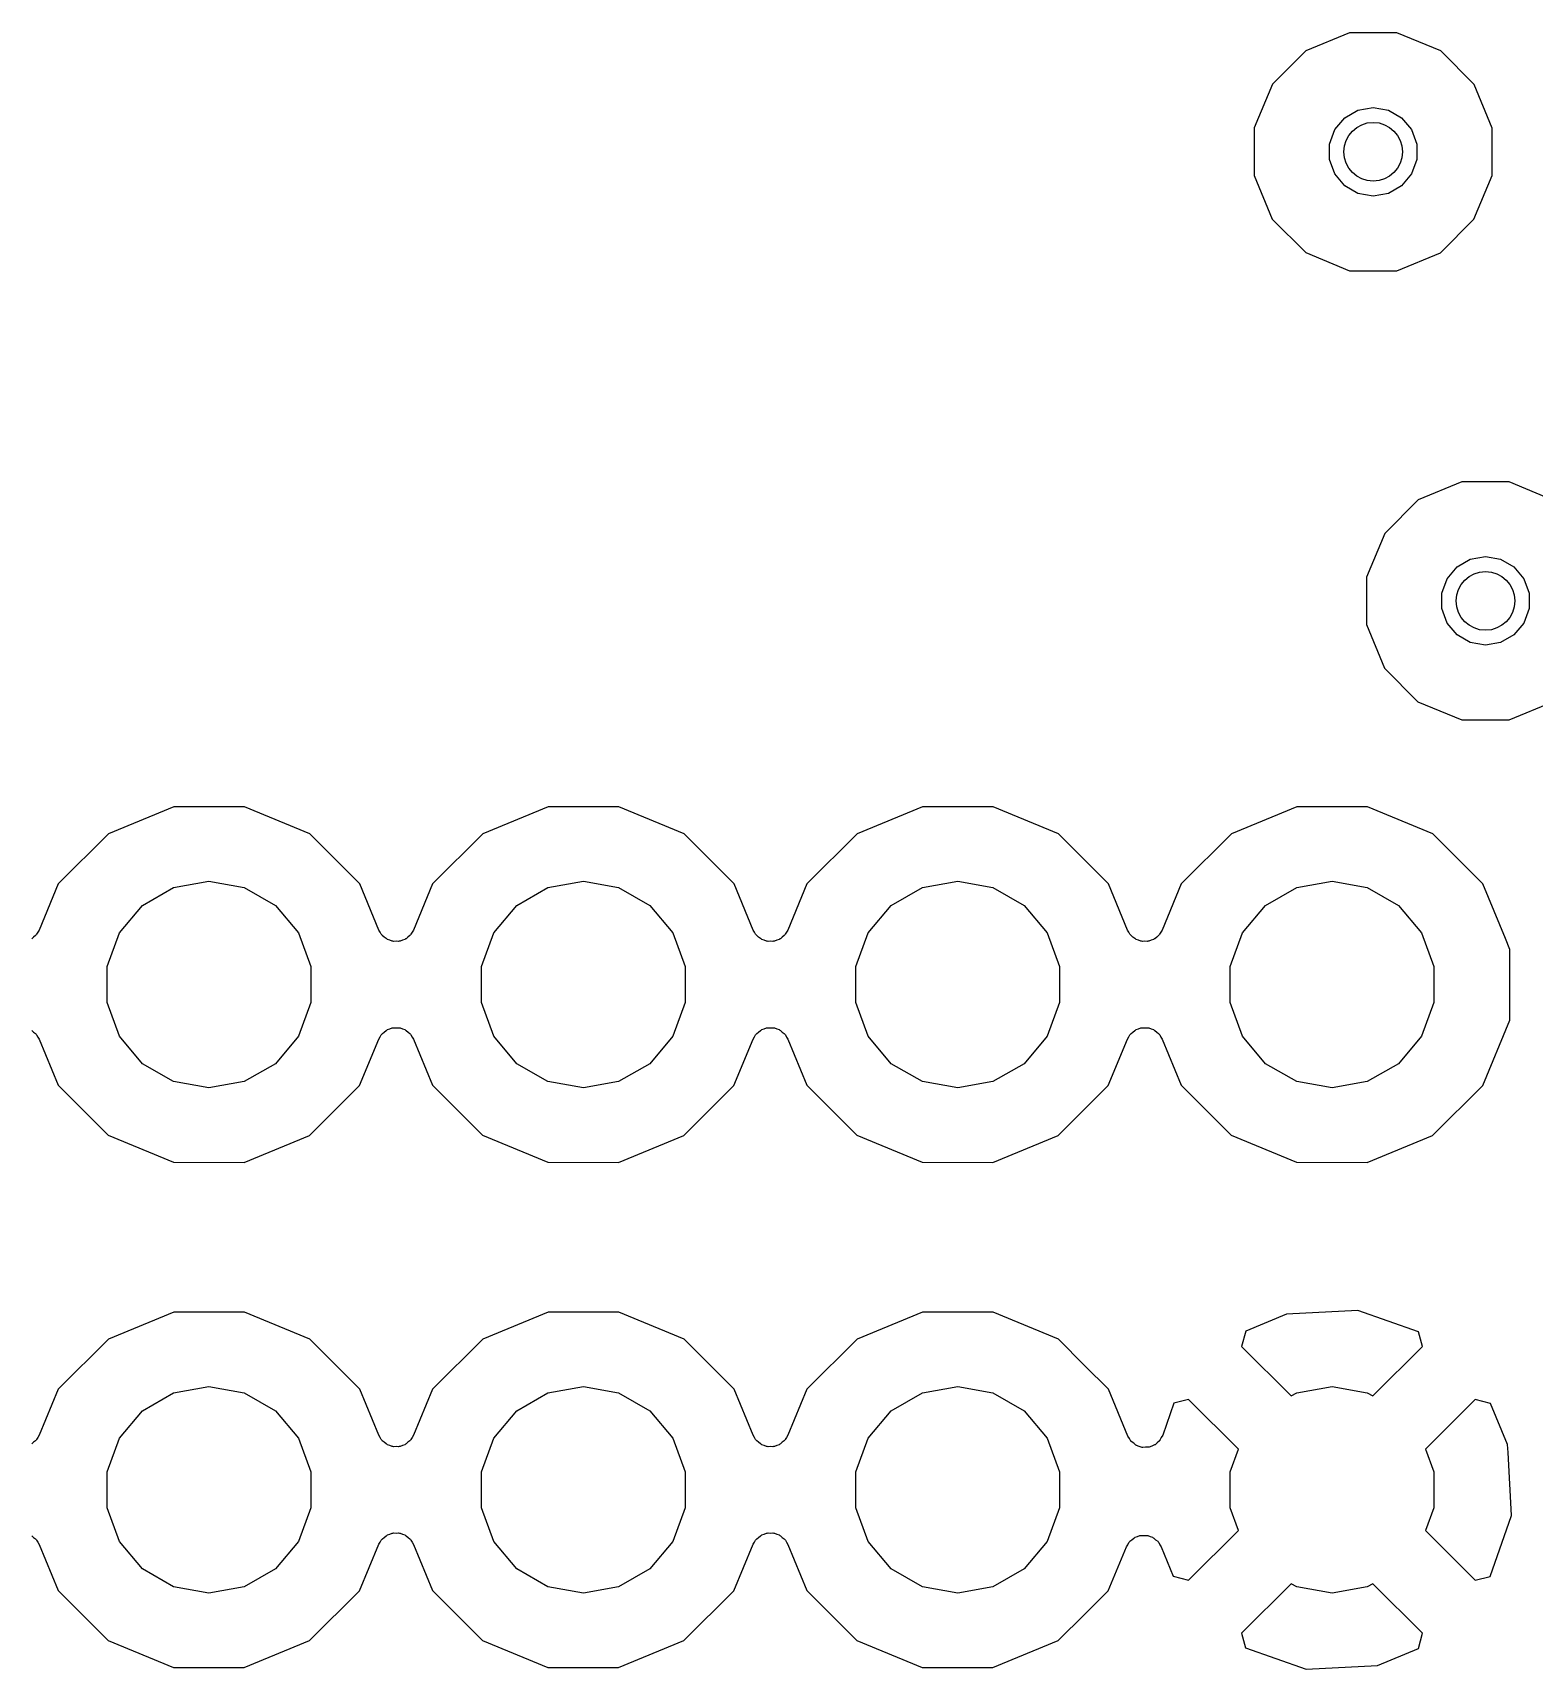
# Model space of a CAD drawing. Extents: x 10 to 287, y -200 to -10.
# Drawn here: x 97.33 to 107.52, y -63.64 to -52.53 of the extents above; entities that cross this region are included whole.
import ezdxf

# ---------------------------------------------------------------- set-up
doc = ezdxf.new("R2010")
doc.units = 0
doc.header["$MEASUREMENT"] = 0
doc.layers.add('BLACK', color=7, linetype='CONTINUOUS')

msp = doc.modelspace()

# ---------------------------------------------------------------- linework, layer by layer
at = {"layer": 'Black'}
for p, q in [((106.266, -52.5321), (105.969, -52.6548)), ((106.587, -52.5324), (106.266, -52.5321)), ((106.884, -52.6556), (106.587, -52.5324)), ((105.969, -52.6548), (105.742, -52.8819)), ((107.111, -52.8831), (106.884, -52.6556)), ((105.742, -52.8819), (105.618, -53.1786)), ((107.234, -53.18), (107.111, -52.8831)), ((106.233, -53.1095), (106.323, -53.0573)), ((106.323, -53.0573), (106.426, -53.0391)), ((106.426, -53.0391), (106.529, -53.0573)), ((106.529, -53.0573), (106.619, -53.1095)), ((105.618, -53.1786), (105.618, -53.5)), ((106.13, -53.2878), (106.165, -53.1896)), ((106.165, -53.1896), (106.233, -53.1095)), ((106.619, -53.1095), (106.687, -53.1896)), ((106.687, -53.1896), (106.722, -53.2878)), ((107.234, -53.5014), (107.234, -53.18)), ((106.13, -53.3922), (106.13, -53.2878)), ((106.722, -53.2878), (106.722, -53.3922)), ((106.165, -53.4904), (106.13, -53.3922)), ((106.722, -53.3922), (106.687, -53.4904)), ((105.618, -53.5), (105.741, -53.7969)), ((106.233, -53.5705), (106.165, -53.4904)), ((106.687, -53.4904), (106.619, -53.5705)), ((107.11, -53.7981), (107.234, -53.5014)), ((106.323, -53.6227), (106.233, -53.5705)), ((106.426, -53.6409), (106.323, -53.6227)), ((106.529, -53.6227), (106.426, -53.6409)), ((106.619, -53.5705), (106.529, -53.6227)), ((105.741, -53.7969), (105.968, -54.0244)), ((106.883, -54.0252), (107.11, -53.7981)), ((105.968, -54.0244), (106.265, -54.1476)), ((106.586, -54.1479), (106.883, -54.0252)), ((106.265, -54.1476), (106.586, -54.1479)), ((107.028, -55.5801), (106.731, -55.7028)), ((107.349, -55.5804), (107.028, -55.5801)), ((107.646, -55.7036), (107.349, -55.5804)), ((106.731, -55.7028), (106.504, -55.9299)), ((106.504, -55.9299), (106.38, -56.2266)), ((106.927, -56.2376), (106.995, -56.1575)), ((106.995, -56.1575), (107.085, -56.1053)), ((107.085, -56.1053), (107.188, -56.0871)), ((107.188, -56.0871), (107.291, -56.1053)), ((107.291, -56.1053), (107.381, -56.1575)), ((107.381, -56.1575), (107.449, -56.2376)), ((106.38, -56.2266), (106.38, -56.548)), ((106.892, -56.3358), (106.927, -56.2376)), ((107.449, -56.2376), (107.484, -56.3358)), ((106.892, -56.4402), (106.892, -56.3358)), ((107.484, -56.3358), (107.484, -56.4402)), ((106.927, -56.5384), (106.892, -56.4402)), ((107.484, -56.4402), (107.449, -56.5384)), ((106.38, -56.548), (106.503, -56.8449)), ((106.995, -56.6185), (106.927, -56.5384)), ((107.085, -56.6707), (106.995, -56.6185)), ((107.381, -56.6185), (107.291, -56.6707)), ((107.449, -56.5384), (107.381, -56.6185)), ((107.188, -56.6889), (107.085, -56.6707)), ((107.291, -56.6707), (107.188, -56.6889)), ((106.503, -56.8449), (106.73, -57.0724)), ((106.73, -57.0724), (107.027, -57.1956)), ((107.348, -57.1959), (107.645, -57.0732)), ((107.027, -57.1956), (107.348, -57.1959)), ((98.2877, -57.7848), (97.8441, -57.9681)), ((98.7676, -57.7852), (98.2877, -57.7848)), ((99.2109, -57.9693), (98.7676, -57.7852)), ((100.828, -57.7848), (100.384, -57.9681)), ((101.308, -57.7852), (100.828, -57.7848)), ((101.751, -57.9693), (101.308, -57.7852)), ((103.368, -57.7848), (102.924, -57.9681)), ((103.848, -57.7852), (103.368, -57.7848)), ((104.291, -57.9693), (103.848, -57.7852)), ((105.908, -57.7848), (105.464, -57.9681)), ((106.388, -57.7852), (105.908, -57.7848)), ((106.831, -57.9693), (106.388, -57.7852)), ((97.8441, -57.9681), (97.5044, -58.3072)), ((99.55, -58.309), (99.2109, -57.9693)), ((100.384, -57.9681), (100.044, -58.3072)), ((102.09, -58.309), (101.751, -57.9693)), ((102.924, -57.9681), (102.584, -58.3072)), ((104.63, -58.309), (104.291, -57.9693)), ((105.464, -57.9681), (105.124, -58.3072)), ((107.17, -58.309), (106.831, -57.9693)), ((98.2868, -58.3326), (98.5266, -58.2903)), ((98.5266, -58.2903), (98.7664, -58.3326)), ((100.827, -58.3326), (101.067, -58.2903)), ((101.067, -58.2903), (101.306, -58.3326)), ((103.367, -58.3326), (103.607, -58.2903)), ((103.607, -58.2903), (103.846, -58.3326)), ((105.907, -58.3326), (106.147, -58.2903)), ((106.147, -58.2903), (106.386, -58.3326)), ((97.5044, -58.3072), (97.3738, -58.6216)), ((98.0759, -58.4544), (98.2868, -58.3326)), ((98.7664, -58.3326), (98.9773, -58.4544)), ((99.6791, -58.6214), (99.55, -58.309)), ((100.044, -58.3072), (99.9138, -58.6216)), ((100.616, -58.4544), (100.827, -58.3326)), ((101.306, -58.3326), (101.517, -58.4544)), ((102.219, -58.6214), (102.09, -58.309)), ((102.584, -58.3072), (102.454, -58.6216)), ((103.156, -58.4544), (103.367, -58.3326)), ((103.846, -58.3326), (104.057, -58.4544)), ((104.759, -58.6214), (104.63, -58.309)), ((105.124, -58.3072), (104.994, -58.6216)), ((105.696, -58.4544), (105.907, -58.3326)), ((106.386, -58.3326), (106.597, -58.4544)), ((107.323, -58.679), (107.17, -58.309)), ((97.9194, -58.6409), (98.0759, -58.4544)), ((98.9773, -58.4544), (99.1338, -58.6409)), ((100.459, -58.6409), (100.616, -58.4544)), ((101.517, -58.4544), (101.674, -58.6409)), ((102.999, -58.6409), (103.156, -58.4544)), ((104.057, -58.4544), (104.214, -58.6409)), ((105.539, -58.6409), (105.696, -58.4544)), ((106.597, -58.4544), (106.754, -58.6409)), ((97.3649, -58.6356), (97.3572, -58.6503)), ((97.3738, -58.6216), (97.3649, -58.6356)), ((99.688, -58.6354), (99.6791, -58.6214)), ((99.6957, -58.6502), (99.688, -58.6354)), ((99.9049, -58.6356), (99.8972, -58.6503)), ((99.9138, -58.6216), (99.9049, -58.6356)), ((102.228, -58.6354), (102.219, -58.6214)), ((102.236, -58.6502), (102.228, -58.6354)), ((102.445, -58.6356), (102.437, -58.6503)), ((102.454, -58.6216), (102.445, -58.6356)), ((104.768, -58.6354), (104.759, -58.6214)), ((104.776, -58.6502), (104.768, -58.6354)), ((104.985, -58.6356), (104.977, -58.6503)), ((104.994, -58.6216), (104.985, -58.6356)), ((97.3369, -58.6689), (97.3246, -58.6801)), ((97.3501, -58.6588), (97.3369, -58.6689)), ((97.3531, -58.6541), (97.3501, -58.6588)), ((97.3572, -58.6503), (97.3531, -58.6541)), ((97.8361, -58.8697), (97.9194, -58.6409)), ((99.1338, -58.6409), (99.2171, -58.8697)), ((99.6998, -58.6539), (99.6957, -58.6502)), ((99.7028, -58.6587), (99.6998, -58.6539)), ((99.7159, -58.6688), (99.7028, -58.6587)), ((99.7282, -58.68), (99.7159, -58.6688)), ((99.7333, -58.6821), (99.7282, -58.68)), ((99.7378, -58.6855), (99.7333, -58.6821)), ((99.7536, -58.6905), (99.7378, -58.6855)), ((99.7689, -58.6969), (99.7536, -58.6905)), ((99.7745, -58.6972), (99.7689, -58.6969)), ((99.7798, -58.6988), (99.7745, -58.6972)), ((99.7964, -58.6981), (99.7798, -58.6988)), ((99.813, -58.6989), (99.7964, -58.6981)), ((99.8183, -58.6972), (99.813, -58.6989)), ((99.8239, -58.697), (99.8183, -58.6972)), ((99.8392, -58.6906), (99.8239, -58.697)), ((99.855, -58.6856), (99.8392, -58.6906)), ((99.8595, -58.6822), (99.855, -58.6856)), ((99.8646, -58.6801), (99.8595, -58.6822)), ((99.8769, -58.6689), (99.8646, -58.6801)), ((99.8901, -58.6588), (99.8769, -58.6689)), ((99.8931, -58.6541), (99.8901, -58.6588)), ((99.8972, -58.6503), (99.8931, -58.6541)), ((100.376, -58.8697), (100.459, -58.6409)), ((101.674, -58.6409), (101.757, -58.8697)), ((102.24, -58.6539), (102.236, -58.6502)), ((102.243, -58.6587), (102.24, -58.6539)), ((102.256, -58.6688), (102.243, -58.6587)), ((102.268, -58.68), (102.256, -58.6688)), ((102.273, -58.6821), (102.268, -58.68)), ((102.278, -58.6855), (102.273, -58.6821)), ((102.294, -58.6905), (102.278, -58.6855)), ((102.309, -58.6969), (102.294, -58.6905)), ((102.314, -58.6972), (102.309, -58.6969)), ((102.32, -58.6988), (102.314, -58.6972)), ((102.336, -58.6981), (102.32, -58.6988)), ((102.353, -58.6989), (102.336, -58.6981)), ((102.358, -58.6972), (102.353, -58.6989)), ((102.364, -58.697), (102.358, -58.6972)), ((102.379, -58.6906), (102.364, -58.697)), ((102.395, -58.6856), (102.379, -58.6906)), ((102.399, -58.6822), (102.395, -58.6856)), ((102.405, -58.6801), (102.399, -58.6822)), ((102.417, -58.6689), (102.405, -58.6801)), ((102.43, -58.6588), (102.417, -58.6689)), ((102.433, -58.6541), (102.43, -58.6588)), ((102.437, -58.6503), (102.433, -58.6541)), ((102.916, -58.8697), (102.999, -58.6409)), ((104.214, -58.6409), (104.297, -58.8697)), ((104.78, -58.6539), (104.776, -58.6502)), ((104.783, -58.6587), (104.78, -58.6539)), ((104.796, -58.6688), (104.783, -58.6587)), ((104.808, -58.68), (104.796, -58.6688)), ((104.813, -58.6821), (104.808, -58.68)), ((104.818, -58.6855), (104.813, -58.6821)), ((104.834, -58.6905), (104.818, -58.6855)), ((104.849, -58.6969), (104.834, -58.6905)), ((104.854, -58.6972), (104.849, -58.6969)), ((104.86, -58.6988), (104.854, -58.6972)), ((104.876, -58.6981), (104.86, -58.6988)), ((104.893, -58.6989), (104.876, -58.6981)), ((104.898, -58.6972), (104.893, -58.6989)), ((104.904, -58.697), (104.898, -58.6972)), ((104.919, -58.6906), (104.904, -58.697)), ((104.935, -58.6856), (104.919, -58.6906)), ((104.939, -58.6822), (104.935, -58.6856)), ((104.945, -58.6801), (104.939, -58.6822)), ((104.957, -58.6689), (104.945, -58.6801)), ((104.97, -58.6588), (104.957, -58.6689)), ((104.973, -58.6541), (104.97, -58.6588)), ((104.977, -58.6503), (104.973, -58.6541)), ((105.456, -58.8697), (105.539, -58.6409)), ((106.754, -58.6409), (106.837, -58.8697)), ((107.353, -58.7526), (107.323, -58.679)), ((107.353, -59.2325), (107.353, -58.7526)), ((97.8361, -59.1133), (97.8361, -58.8697)), ((99.2171, -58.8697), (99.2171, -59.1133)), ((100.376, -59.1133), (100.376, -58.8697)), ((101.757, -58.8697), (101.757, -59.1133)), ((102.916, -59.1133), (102.916, -58.8697)), ((104.297, -58.8697), (104.297, -59.1133)), ((105.456, -59.1133), (105.456, -58.8697)), ((106.837, -58.8697), (106.837, -59.1133)), ((97.9194, -59.3421), (97.8361, -59.1133)), ((99.2171, -59.1133), (99.1338, -59.3421)), ((100.459, -59.3421), (100.376, -59.1133)), ((101.757, -59.1133), (101.674, -59.3421)), ((102.999, -59.3421), (102.916, -59.1133)), ((104.297, -59.1133), (104.214, -59.3421)), ((105.539, -59.3421), (105.456, -59.1133)), ((106.837, -59.1133), (106.754, -59.3421)), ((97.325, -59.303), (97.3372, -59.3142)), ((99.7163, -59.3141), (99.7286, -59.3029)), ((99.7286, -59.3029), (99.7337, -59.3008)), ((99.7337, -59.3008), (99.7381, -59.2974)), ((99.7381, -59.2974), (99.754, -59.2924)), ((99.754, -59.2924), (99.7693, -59.286)), ((99.7693, -59.286), (99.7749, -59.2858)), ((99.7749, -59.2858), (99.7802, -59.2841)), ((99.7802, -59.2841), (99.7968, -59.2849)), ((99.7968, -59.2849), (99.8134, -59.2842)), ((99.8134, -59.2842), (99.8187, -59.2858)), ((99.8187, -59.2858), (99.8243, -59.2861)), ((99.8243, -59.2861), (99.8396, -59.2925)), ((99.8396, -59.2925), (99.8554, -59.2975)), ((99.8554, -59.2975), (99.8599, -59.3009)), ((99.8599, -59.3009), (99.865, -59.303)), ((99.865, -59.303), (99.8772, -59.3142)), ((102.256, -59.3141), (102.269, -59.3029)), ((102.269, -59.3029), (102.274, -59.3008)), ((102.274, -59.3008), (102.278, -59.2974)), ((102.278, -59.2974), (102.294, -59.2924)), ((102.294, -59.2924), (102.309, -59.286)), ((102.309, -59.286), (102.315, -59.2858)), ((102.315, -59.2858), (102.32, -59.2841)), ((102.32, -59.2841), (102.337, -59.2849)), ((102.337, -59.2849), (102.353, -59.2842)), ((102.353, -59.2842), (102.359, -59.2858)), ((102.359, -59.2858), (102.364, -59.2861)), ((102.364, -59.2861), (102.38, -59.2925)), ((102.38, -59.2925), (102.395, -59.2975)), ((102.395, -59.2975), (102.4, -59.3009)), ((102.4, -59.3009), (102.405, -59.303)), ((102.405, -59.303), (102.417, -59.3142)), ((104.796, -59.3141), (104.809, -59.3029)), ((104.809, -59.3029), (104.814, -59.3008)), ((104.814, -59.3008), (104.818, -59.2974)), ((104.818, -59.2974), (104.834, -59.2924)), ((104.834, -59.2924), (104.849, -59.286)), ((104.849, -59.286), (104.855, -59.2858)), ((104.855, -59.2858), (104.86, -59.2841)), ((104.86, -59.2841), (104.877, -59.2849)), ((104.877, -59.2849), (104.893, -59.2842)), ((104.893, -59.2842), (104.899, -59.2858)), ((104.899, -59.2858), (104.904, -59.2861)), ((104.904, -59.2861), (104.92, -59.2925)), ((104.92, -59.2925), (104.935, -59.2975)), ((104.935, -59.2975), (104.94, -59.3009)), ((104.94, -59.3009), (104.945, -59.303)), ((104.945, -59.303), (104.957, -59.3142)), ((107.169, -59.6758), (107.353, -59.2325)), ((97.3372, -59.3142), (97.3504, -59.3243)), ((97.3504, -59.3243), (97.3534, -59.3291)), ((97.3534, -59.3291), (97.3575, -59.3328)), ((97.3575, -59.3328), (97.3652, -59.3476)), ((97.3652, -59.3476), (97.3741, -59.3616)), ((97.3741, -59.3616), (97.5032, -59.674)), ((98.0759, -59.5286), (97.9194, -59.3421)), ((99.1338, -59.3421), (98.9773, -59.5286)), ((99.5488, -59.6758), (99.6794, -59.3613)), ((99.6794, -59.3613), (99.6883, -59.3474)), ((99.6883, -59.3474), (99.696, -59.3327)), ((99.696, -59.3327), (99.7001, -59.3289)), ((99.7001, -59.3289), (99.7031, -59.3242)), ((99.7031, -59.3242), (99.7163, -59.3141)), ((99.8772, -59.3142), (99.8904, -59.3243)), ((99.8904, -59.3243), (99.8934, -59.3291)), ((99.8934, -59.3291), (99.8975, -59.3328)), ((99.8975, -59.3328), (99.9052, -59.3476)), ((99.9052, -59.3476), (99.9141, -59.3616)), ((99.9141, -59.3616), (100.043, -59.674)), ((100.616, -59.5286), (100.459, -59.3421)), ((101.674, -59.3421), (101.517, -59.5286)), ((102.089, -59.6758), (102.219, -59.3613)), ((102.219, -59.3613), (102.228, -59.3474)), ((102.228, -59.3474), (102.236, -59.3327)), ((102.236, -59.3327), (102.24, -59.3289)), ((102.24, -59.3289), (102.243, -59.3242)), ((102.243, -59.3242), (102.256, -59.3141)), ((102.417, -59.3142), (102.43, -59.3243)), ((102.43, -59.3243), (102.433, -59.3291)), ((102.433, -59.3291), (102.438, -59.3328)), ((102.438, -59.3328), (102.445, -59.3476)), ((102.445, -59.3476), (102.454, -59.3616)), ((102.454, -59.3616), (102.583, -59.674)), ((103.156, -59.5286), (102.999, -59.3421)), ((104.214, -59.3421), (104.057, -59.5286)), ((104.629, -59.6758), (104.759, -59.3613)), ((104.759, -59.3613), (104.768, -59.3474)), ((104.768, -59.3474), (104.776, -59.3327)), ((104.776, -59.3327), (104.78, -59.3289)), ((104.78, -59.3289), (104.783, -59.3242)), ((104.783, -59.3242), (104.796, -59.3141)), ((104.957, -59.3142), (104.97, -59.3243)), ((104.97, -59.3243), (104.973, -59.3291)), ((104.973, -59.3291), (104.978, -59.3328)), ((104.978, -59.3328), (104.985, -59.3476)), ((104.985, -59.3476), (104.994, -59.3616)), ((104.994, -59.3616), (105.123, -59.674)), ((105.696, -59.5286), (105.539, -59.3421)), ((106.754, -59.3421), (106.597, -59.5286)), ((98.2868, -59.6504), (98.0759, -59.5286)), ((98.9773, -59.5286), (98.7664, -59.6504)), ((100.827, -59.6504), (100.616, -59.5286)), ((101.517, -59.5286), (101.306, -59.6504)), ((103.367, -59.6504), (103.156, -59.5286)), ((104.057, -59.5286), (103.846, -59.6504)), ((105.907, -59.6504), (105.696, -59.5286)), ((106.597, -59.5286), (106.386, -59.6504)), ((97.5032, -59.674), (97.8423, -60.0137)), ((98.5266, -59.6927), (98.2868, -59.6504)), ((98.7664, -59.6504), (98.5266, -59.6927)), ((99.2091, -60.0149), (99.5488, -59.6758)), ((100.043, -59.674), (100.382, -60.0137)), ((101.067, -59.6927), (100.827, -59.6504)), ((101.306, -59.6504), (101.067, -59.6927)), ((101.749, -60.0149), (102.089, -59.6758)), ((102.583, -59.674), (102.922, -60.0137)), ((103.607, -59.6927), (103.367, -59.6504)), ((103.846, -59.6504), (103.607, -59.6927)), ((104.289, -60.0149), (104.629, -59.6758)), ((105.123, -59.674), (105.462, -60.0137)), ((106.147, -59.6927), (105.907, -59.6504)), ((106.386, -59.6504), (106.147, -59.6927)), ((106.829, -60.0149), (107.169, -59.6758)), ((97.8423, -60.0137), (98.2856, -60.1978)), ((98.7655, -60.1982), (99.2091, -60.0149)), ((100.382, -60.0137), (100.826, -60.1978)), ((101.306, -60.1982), (101.749, -60.0149)), ((102.922, -60.0137), (103.366, -60.1978)), ((103.846, -60.1982), (104.289, -60.0149)), ((105.462, -60.0137), (105.906, -60.1978)), ((106.386, -60.1982), (106.829, -60.0149)), ((98.2856, -60.1978), (98.7655, -60.1982)), ((100.826, -60.1978), (101.306, -60.1982)), ((103.366, -60.1978), (103.846, -60.1982)), ((105.906, -60.1978), (106.386, -60.1982)), ((98.2877, -61.2138), (97.8441, -61.3971)), ((98.7676, -61.2142), (98.2877, -61.2138)), ((99.2109, -61.3983), (98.7676, -61.2142)), ((100.828, -61.2138), (100.384, -61.3971)), ((101.308, -61.2142), (100.828, -61.2138)), ((101.751, -61.3983), (101.308, -61.2142)), ((103.368, -61.2138), (102.924, -61.3971)), ((103.848, -61.2142), (103.368, -61.2138)), ((104.291, -61.3983), (103.848, -61.2142)), ((105.838, -61.229), (105.561, -61.3439)), ((106.321, -61.2028), (105.838, -61.229)), ((106.734, -61.3481), (106.321, -61.2028)), ((97.8441, -61.3971), (97.5044, -61.7362)), ((99.55, -61.738), (99.2109, -61.3983)), ((100.384, -61.3971), (100.044, -61.7362)), ((102.09, -61.738), (101.751, -61.3983)), ((102.924, -61.3971), (102.584, -61.7362)), ((104.468, -61.576), (104.291, -61.3983)), ((105.561, -61.3439), (105.533, -61.448)), ((106.76, -61.448), (106.734, -61.3481)), ((105.533, -61.448), (105.869, -61.7835)), ((106.424, -61.7835), (106.76, -61.448)), ((104.63, -61.738), (104.468, -61.576)), ((97.5044, -61.7362), (97.3738, -62.0506)), ((98.2868, -61.7616), (98.5266, -61.7193)), ((98.5266, -61.7193), (98.7664, -61.7616)), ((99.6791, -62.0504), (99.55, -61.738)), ((100.044, -61.7362), (99.9138, -62.0506)), ((100.827, -61.7616), (101.067, -61.7193)), ((101.067, -61.7193), (101.306, -61.7616)), ((102.219, -62.0504), (102.09, -61.738)), ((102.584, -61.7362), (102.454, -62.0506)), ((103.367, -61.7616), (103.607, -61.7193)), ((103.607, -61.7193), (103.846, -61.7616)), ((104.761, -62.0553), (104.63, -61.738)), ((105.907, -61.7616), (106.147, -61.7193)), ((106.147, -61.7193), (106.386, -61.7616)), ((98.0759, -61.8834), (98.2868, -61.7616)), ((98.7664, -61.7616), (98.9773, -61.8834)), ((100.616, -61.8834), (100.827, -61.7616)), ((101.306, -61.7616), (101.517, -61.8834)), ((103.156, -61.8834), (103.367, -61.7616)), ((103.846, -61.7616), (104.057, -61.8834)), ((105.074, -61.8334), (104.998, -62.049)), ((105.174, -61.8072), (105.074, -61.8334)), ((105.512, -62.1451), (105.174, -61.8072)), ((105.869, -61.7835), (105.907, -61.7616)), ((106.386, -61.7616), (106.424, -61.7835)), ((107.119, -61.8072), (106.781, -62.1451)), ((107.223, -61.8345), (107.119, -61.8072)), ((107.338, -62.1119), (107.223, -61.8345)), ((97.9194, -62.0699), (98.0759, -61.8834)), ((98.9773, -61.8834), (99.1338, -62.0699)), ((100.459, -62.0699), (100.616, -61.8834)), ((101.517, -61.8834), (101.674, -62.0699)), ((102.999, -62.0699), (103.156, -61.8834)), ((104.057, -61.8834), (104.214, -62.0699)), ((97.3572, -62.0793), (97.3531, -62.0831)), ((97.3649, -62.0646), (97.3572, -62.0793)), ((97.3738, -62.0506), (97.3649, -62.0646)), ((97.8361, -62.2987), (97.9194, -62.0699)), ((99.1338, -62.0699), (99.2171, -62.2987)), ((99.688, -62.0644), (99.6791, -62.0504)), ((99.6957, -62.0792), (99.688, -62.0644)), ((99.6998, -62.0829), (99.6957, -62.0792)), ((99.7028, -62.0877), (99.6998, -62.0829)), ((99.8972, -62.0793), (99.8931, -62.0831)), ((99.9049, -62.0646), (99.8972, -62.0793)), ((99.9138, -62.0506), (99.9049, -62.0646)), ((100.376, -62.2987), (100.459, -62.0699)), ((101.674, -62.0699), (101.757, -62.2987)), ((102.228, -62.0644), (102.219, -62.0504)), ((102.236, -62.0792), (102.228, -62.0644)), ((102.24, -62.0829), (102.236, -62.0792)), ((102.243, -62.0877), (102.24, -62.0829)), ((102.437, -62.0793), (102.433, -62.0831)), ((102.445, -62.0646), (102.437, -62.0793)), ((102.454, -62.0506), (102.445, -62.0646)), ((102.916, -62.2987), (102.999, -62.0699)), ((104.214, -62.0699), (104.297, -62.2987)), ((104.772, -62.0722), (104.761, -62.0553)), ((104.782, -62.0895), (104.772, -62.0722)), ((104.988, -62.0664), (104.979, -62.0842)), ((104.998, -62.049), (104.988, -62.0664)), ((97.3369, -62.0979), (97.3246, -62.1091)), ((97.3501, -62.0878), (97.3369, -62.0979)), ((97.3531, -62.0831), (97.3501, -62.0878)), ((99.7159, -62.0978), (99.7028, -62.0877)), ((99.7282, -62.109), (99.7159, -62.0978)), ((99.7333, -62.1111), (99.7282, -62.109)), ((99.7378, -62.1145), (99.7333, -62.1111)), ((99.7536, -62.1195), (99.7378, -62.1145)), ((99.7689, -62.1259), (99.7536, -62.1195)), ((99.7745, -62.1262), (99.7689, -62.1259)), ((99.7798, -62.1278), (99.7745, -62.1262)), ((99.7964, -62.1271), (99.7798, -62.1278)), ((99.813, -62.1279), (99.7964, -62.1271)), ((99.8183, -62.1262), (99.813, -62.1279)), ((99.8239, -62.126), (99.8183, -62.1262)), ((99.8392, -62.1196), (99.8239, -62.126)), ((99.855, -62.1146), (99.8392, -62.1196)), ((99.8595, -62.1112), (99.855, -62.1146)), ((99.8646, -62.1091), (99.8595, -62.1112)), ((99.8769, -62.0979), (99.8646, -62.1091)), ((99.8901, -62.0878), (99.8769, -62.0979)), ((99.8931, -62.0831), (99.8901, -62.0878)), ((102.256, -62.0978), (102.243, -62.0877)), ((102.268, -62.109), (102.256, -62.0978)), ((102.273, -62.1111), (102.268, -62.109)), ((102.278, -62.1145), (102.273, -62.1111)), ((102.294, -62.1195), (102.278, -62.1145)), ((102.309, -62.1259), (102.294, -62.1195)), ((102.314, -62.1262), (102.309, -62.1259)), ((102.32, -62.1278), (102.314, -62.1262)), ((102.336, -62.1271), (102.32, -62.1278)), ((102.353, -62.1279), (102.336, -62.1271)), ((102.358, -62.1262), (102.353, -62.1279)), ((102.364, -62.126), (102.358, -62.1262)), ((102.379, -62.1196), (102.364, -62.126)), ((102.395, -62.1146), (102.379, -62.1196)), ((102.399, -62.1112), (102.395, -62.1146)), ((102.405, -62.1091), (102.399, -62.1112)), ((102.417, -62.0979), (102.405, -62.1091)), ((102.43, -62.0878), (102.417, -62.0979)), ((102.433, -62.0831), (102.43, -62.0878)), ((104.784, -62.0908), (104.782, -62.0895)), ((104.785, -62.0925), (104.784, -62.0908)), ((104.801, -62.1048), (104.785, -62.0925)), ((104.816, -62.1175), (104.801, -62.1048)), ((104.818, -62.1182), (104.816, -62.1175)), ((104.82, -62.1194), (104.818, -62.1182)), ((104.839, -62.1255), (104.82, -62.1194)), ((104.858, -62.1321), (104.839, -62.1255)), ((104.86, -62.1321), (104.858, -62.1321)), ((104.862, -62.1327), (104.86, -62.1321)), ((104.882, -62.1319), (104.862, -62.1327)), ((104.902, -62.1316), (104.882, -62.1319)), ((104.904, -62.1309), (104.902, -62.1316)), ((104.906, -62.1308), (104.904, -62.1309)), ((104.924, -62.1232), (104.906, -62.1308)), ((104.943, -62.1161), (104.924, -62.1232)), ((104.945, -62.1148), (104.943, -62.1161)), ((104.947, -62.114), (104.945, -62.1148)), ((104.961, -62.1005), (104.947, -62.114)), ((104.977, -62.0874), (104.961, -62.1005)), ((104.978, -62.0856), (104.977, -62.0874)), ((104.979, -62.0842), (104.978, -62.0856)), ((105.456, -62.2987), (105.512, -62.1451)), ((106.781, -62.1451), (106.837, -62.2987)), ((107.341, -62.168), (107.338, -62.1119)), ((107.364, -62.5947), (107.341, -62.168)), ((97.8361, -62.5423), (97.8361, -62.2987)), ((99.2171, -62.2987), (99.2171, -62.5423)), ((100.376, -62.5423), (100.376, -62.2987)), ((101.757, -62.2987), (101.757, -62.5423)), ((102.916, -62.5423), (102.916, -62.2987)), ((104.297, -62.2987), (104.297, -62.5423)), ((105.456, -62.5423), (105.456, -62.2987)), ((106.837, -62.2987), (106.837, -62.5423)), ((97.9194, -62.7711), (97.8361, -62.5423)), ((99.2171, -62.5423), (99.1338, -62.7711)), ((100.459, -62.7711), (100.376, -62.5423)), ((101.757, -62.5423), (101.674, -62.7711)), ((102.999, -62.7711), (102.916, -62.5423)), ((104.297, -62.5423), (104.214, -62.7711)), ((105.512, -62.6959), (105.456, -62.5423)), ((106.837, -62.5423), (106.781, -62.6959)), ((107.219, -63.0076), (107.364, -62.5947)), ((97.325, -62.732), (97.3372, -62.7432)), ((97.3372, -62.7432), (97.3504, -62.7533)), ((99.7031, -62.7532), (99.7163, -62.7431)), ((99.7163, -62.7431), (99.7286, -62.7319)), ((99.7286, -62.7319), (99.7337, -62.7297)), ((99.7337, -62.7297), (99.7381, -62.7264)), ((99.7381, -62.7264), (99.754, -62.7214)), ((99.754, -62.7214), (99.7693, -62.715)), ((99.7693, -62.715), (99.7749, -62.7148)), ((99.7749, -62.7148), (99.7802, -62.7131)), ((99.7802, -62.7131), (99.7968, -62.7139)), ((99.7968, -62.7139), (99.8134, -62.7132)), ((99.8134, -62.7132), (99.8187, -62.7148)), ((99.8187, -62.7148), (99.8243, -62.7151)), ((99.8243, -62.7151), (99.8396, -62.7215)), ((99.8396, -62.7215), (99.8554, -62.7265)), ((99.8554, -62.7265), (99.8599, -62.7299)), ((99.8599, -62.7299), (99.865, -62.732)), ((99.865, -62.732), (99.8772, -62.7432)), ((99.8772, -62.7432), (99.8904, -62.7533)), ((102.243, -62.7532), (102.256, -62.7431)), ((102.256, -62.7431), (102.269, -62.7319)), ((102.269, -62.7319), (102.274, -62.7297)), ((102.274, -62.7297), (102.278, -62.7264)), ((102.278, -62.7264), (102.294, -62.7214)), ((102.294, -62.7214), (102.309, -62.715)), ((102.309, -62.715), (102.315, -62.7148)), ((102.315, -62.7148), (102.32, -62.7131)), ((102.32, -62.7131), (102.337, -62.7139)), ((102.337, -62.7139), (102.353, -62.7132)), ((102.353, -62.7132), (102.359, -62.7148)), ((102.359, -62.7148), (102.364, -62.7151)), ((102.364, -62.7151), (102.38, -62.7215)), ((102.38, -62.7215), (102.395, -62.7265)), ((102.395, -62.7265), (102.4, -62.7299)), ((102.4, -62.7299), (102.405, -62.732)), ((102.405, -62.732), (102.417, -62.7432)), ((102.417, -62.7432), (102.43, -62.7533)), ((104.789, -62.7594), (104.802, -62.7483)), ((104.802, -62.7483), (104.807, -62.7461)), ((104.807, -62.7461), (104.811, -62.7427)), ((104.811, -62.7427), (104.827, -62.7377)), ((104.827, -62.7377), (104.842, -62.7314)), ((104.842, -62.7314), (104.848, -62.7311)), ((104.848, -62.7311), (104.853, -62.7295)), ((104.853, -62.7295), (104.87, -62.7302)), ((104.87, -62.7302), (104.886, -62.7295)), ((104.886, -62.7295), (104.892, -62.7312)), ((104.892, -62.7312), (104.898, -62.7314)), ((104.898, -62.7314), (104.913, -62.7378)), ((104.913, -62.7378), (104.929, -62.7427)), ((104.929, -62.7427), (104.933, -62.7462)), ((104.933, -62.7462), (104.938, -62.7483)), ((104.938, -62.7483), (104.95, -62.7595)), ((105.174, -63.0338), (105.512, -62.6959)), ((106.781, -62.6959), (107.119, -63.0338)), ((97.3504, -62.7533), (97.3534, -62.7581)), ((97.3534, -62.7581), (97.3575, -62.7618)), ((97.3575, -62.7618), (97.3652, -62.7766)), ((97.3652, -62.7766), (97.3741, -62.7906)), ((97.3741, -62.7906), (97.5032, -63.103)), ((98.0759, -62.9576), (97.9194, -62.7711)), ((99.1338, -62.7711), (98.9773, -62.9576)), ((99.5488, -63.1048), (99.6794, -62.7903)), ((99.6794, -62.7903), (99.6883, -62.7764)), ((99.6883, -62.7764), (99.696, -62.7617)), ((99.696, -62.7617), (99.7001, -62.7579)), ((99.7001, -62.7579), (99.7031, -62.7532)), ((99.8904, -62.7533), (99.8934, -62.7581)), ((99.8934, -62.7581), (99.8975, -62.7618)), ((99.8975, -62.7618), (99.9052, -62.7766)), ((99.9052, -62.7766), (99.9141, -62.7906)), ((99.9141, -62.7906), (100.043, -63.103)), ((100.616, -62.9576), (100.459, -62.7711)), ((101.674, -62.7711), (101.517, -62.9576)), ((102.089, -63.1048), (102.219, -62.7903)), ((102.219, -62.7903), (102.228, -62.7764)), ((102.228, -62.7764), (102.236, -62.7617)), ((102.236, -62.7617), (102.24, -62.7579)), ((102.24, -62.7579), (102.243, -62.7532)), ((102.43, -62.7533), (102.433, -62.7581)), ((102.433, -62.7581), (102.438, -62.7618)), ((102.438, -62.7618), (102.445, -62.7766)), ((102.445, -62.7766), (102.454, -62.7906)), ((102.454, -62.7906), (102.583, -63.103)), ((103.156, -62.9576), (102.999, -62.7711)), ((104.214, -62.7711), (104.057, -62.9576)), ((104.629, -63.1048), (104.753, -62.8067)), ((104.753, -62.8067), (104.762, -62.7927)), ((104.762, -62.7927), (104.769, -62.7781)), ((104.769, -62.7781), (104.773, -62.7743)), ((104.773, -62.7743), (104.776, -62.7695)), ((104.776, -62.7695), (104.789, -62.7594)), ((104.95, -62.7595), (104.964, -62.7696)), ((104.964, -62.7696), (104.967, -62.7743)), ((104.967, -62.7743), (104.971, -62.7782)), ((104.971, -62.7782), (104.978, -62.7928)), ((104.978, -62.7928), (104.987, -62.8068)), ((104.987, -62.8068), (105.07, -63.0065)), ((98.2868, -63.0794), (98.0759, -62.9576)), ((98.9773, -62.9576), (98.7664, -63.0794)), ((100.827, -63.0794), (100.616, -62.9576)), ((101.517, -62.9576), (101.306, -63.0794)), ((103.367, -63.0794), (103.156, -62.9576)), ((104.057, -62.9576), (103.846, -63.0794)), ((98.5266, -63.1217), (98.2868, -63.0794)), ((98.7664, -63.0794), (98.5266, -63.1217)), ((101.067, -63.1217), (100.827, -63.0794)), ((101.306, -63.0794), (101.067, -63.1217)), ((103.607, -63.1217), (103.367, -63.0794)), ((103.846, -63.0794), (103.607, -63.1217)), ((105.07, -63.0065), (105.174, -63.0338)), ((105.869, -63.0575), (105.533, -63.393)), ((105.907, -63.0794), (105.869, -63.0575)), ((106.147, -63.1217), (105.907, -63.0794)), ((106.386, -63.0794), (106.147, -63.1217)), ((106.424, -63.0575), (106.386, -63.0794)), ((106.76, -63.393), (106.424, -63.0575)), ((107.119, -63.0338), (107.219, -63.0076)), ((97.5032, -63.103), (97.8423, -63.4427)), ((99.2091, -63.4439), (99.5488, -63.1048)), ((100.043, -63.103), (100.382, -63.4427)), ((101.749, -63.4439), (102.089, -63.1048)), ((102.583, -63.103), (102.922, -63.4427)), ((104.469, -63.2648), (104.629, -63.1048)), ((104.289, -63.4439), (104.469, -63.2648)), ((104.469, -63.2648), (104.469, -63.2648)), ((105.533, -63.393), (105.559, -63.4929)), ((106.733, -63.4971), (106.76, -63.393)), ((97.8423, -63.4427), (98.2856, -63.6268)), ((98.7655, -63.6272), (99.2091, -63.4439)), ((100.382, -63.4427), (100.826, -63.6268)), ((101.306, -63.6272), (101.749, -63.4439)), ((102.922, -63.4427), (103.366, -63.6268)), ((103.846, -63.6272), (104.289, -63.4439)), ((105.559, -63.4929), (105.972, -63.6382)), ((106.455, -63.612), (106.733, -63.4971)), ((98.2856, -63.6268), (98.7655, -63.6272)), ((100.826, -63.6268), (101.306, -63.6272)), ((103.366, -63.6268), (103.846, -63.6272)), ((105.972, -63.6382), (106.455, -63.612))]:
    msp.add_line(p, q, dxfattribs=at)
for centre in [(106.426, -53.34), (107.188, -56.388)]:
    msp.add_circle(centre, 0.1994, dxfattribs=at)

doc.saveas('drawing.dxf')
